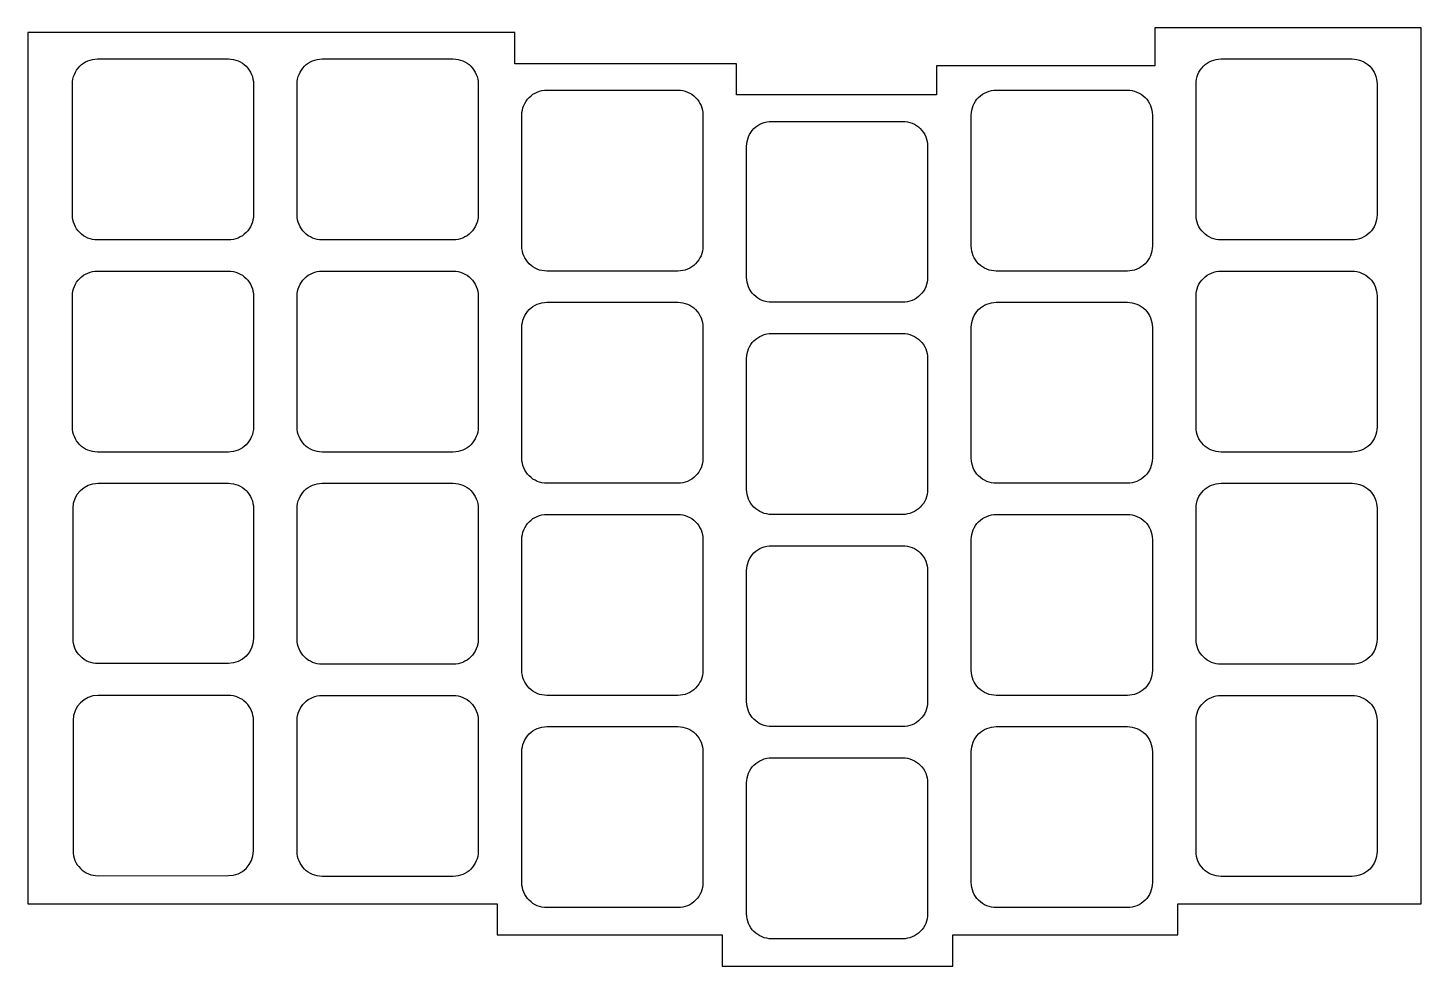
# Model space of a CAD drawing. Header units: millimetres. Extents: x 76 to 188, y 48 to 124.
import ezdxf

# ---------------------------------------------------------------- set-up
doc = ezdxf.new("R2010")
doc.units = ezdxf.units.MM
doc.layers.get('0').update_dxf_attribs({"linetype": 'CONTINUOUS'})

msp = doc.modelspace()

# ---------------------------------------------------------------- linework, layer by layer
msp.add_lwpolyline([(76.5, 53.5), (114.1, 53.5), (114.1, 51), (132.1, 51), (132.1, 48.5), (150.6, 48.5), (150.6, 51), (168.6, 51), (168.6, 53.5), (188.1, 53.5), (188.1, 123.68), (166.78, 123.68), (166.78, 120.65), (149.28, 120.65), (149.28, 118.32), (133.25, 118.32), (133.25, 120.8), (115.5, 120.8), (115.5, 123.3), (76.5, 123.3)], close=True)
for points in [[(80.07, 108.69), (80.07, 119.19, -0.414214), (82.07, 121.19), (92.57, 121.19, -0.414214), (94.57, 119.19), (94.57, 108.69, -0.414214), (92.57, 106.69), (82.07, 106.69, -0.414214)], [(110.57, 106.69), (100.07, 106.69, -0.414214), (98.07, 108.69), (98.07, 119.19, -0.414214), (100.07, 121.19), (110.57, 121.19, -0.414214), (112.57, 119.19), (112.57, 108.69, -0.414214)], [(170.07, 108.69), (170.07, 119.19, -0.414214), (172.07, 121.19), (182.57, 121.19, -0.414214), (184.57, 119.19), (184.57, 108.69, -0.414214), (182.57, 106.69), (172.07, 106.69, -0.414214)], [(118.07, 118.69), (128.57, 118.69, -0.414214), (130.57, 116.69), (130.57, 106.19, -0.414214), (128.57, 104.19), (118.07, 104.19, -0.414214), (116.07, 106.19), (116.07, 116.69, -0.414214)], [(164.57, 104.19), (154.07, 104.19, -0.414214), (152.07, 106.19), (152.07, 116.69, -0.414214), (154.07, 118.69), (164.57, 118.69, -0.414214), (166.57, 116.69), (166.57, 106.19, -0.414214)], [(134.07, 103.69), (134.07, 114.19, -0.414214), (136.07, 116.19), (146.57, 116.19, -0.414214), (148.57, 114.19), (148.57, 103.69, -0.414214), (146.57, 101.69), (136.07, 101.69, -0.414214)], [(80.07, 91.69), (80.07, 102.19, -0.414214), (82.07, 104.19), (92.57, 104.19, -0.414214), (94.57, 102.19), (94.57, 91.69, -0.414214), (92.57, 89.69), (82.07, 89.69, -0.414214)], [(100.07, 104.19), (110.57, 104.19, -0.414214), (112.57, 102.19), (112.57, 91.69, -0.414214), (110.57, 89.69), (100.07, 89.69, -0.414214), (98.07, 91.69), (98.07, 102.19, -0.414214)], [(184.57, 102.19), (184.57, 91.69, -0.414214), (182.57, 89.69), (172.07, 89.69, -0.414214), (170.07, 91.69), (170.07, 102.19, -0.414214), (172.07, 104.19), (182.57, 104.19, -0.414214)], [(130.57, 99.69), (130.57, 89.19, -0.414214), (128.57, 87.19), (118.07, 87.19, -0.414214), (116.07, 89.19), (116.07, 99.69, -0.414214), (118.07, 101.69), (128.57, 101.69, -0.414214)], [(152.07, 89.19), (152.07, 99.69, -0.414214), (154.07, 101.69), (164.57, 101.69, -0.414214), (166.57, 99.69), (166.57, 89.19, -0.414214), (164.57, 87.19), (154.07, 87.19, -0.414214)], [(134.07, 86.69), (134.07, 97.19, -0.414214), (136.07, 99.19), (146.57, 99.19, -0.414214), (148.57, 97.19), (148.57, 86.69, -0.414214), (146.57, 84.69), (136.07, 84.69, -0.414214)], [(94.57, 85.19), (94.57, 74.75, -0.414161), (92.57, 72.75), (82.12, 72.74, -0.414316), (80.12, 74.74), (80.12, 85.19, -0.414163), (82.12, 87.19), (92.57, 87.19, -0.414214)], [(98.07, 74.69), (98.07, 85.19, -0.414214), (100.07, 87.19), (110.57, 87.19, -0.414214), (112.57, 85.19), (112.57, 74.69, -0.414214), (110.57, 72.69), (100.07, 72.69, -0.414214)], [(184.57, 85.19), (184.57, 74.69, -0.414214), (182.57, 72.69), (172.07, 72.69, -0.414214), (170.07, 74.69), (170.07, 85.19, -0.414214), (172.07, 87.19), (182.57, 87.19, -0.414214)], [(118.07, 84.69), (128.57, 84.69, -0.414214), (130.57, 82.69), (130.57, 72.19, -0.414214), (128.57, 70.19), (118.07, 70.19, -0.414214), (116.07, 72.19), (116.07, 82.69, -0.414214)], [(166.57, 82.69), (166.57, 72.19, -0.414214), (164.57, 70.19), (154.07, 70.19, -0.414214), (152.07, 72.19), (152.07, 82.69, -0.414214), (154.07, 84.69), (164.57, 84.69, -0.414214)], [(148.57, 80.19), (148.57, 69.69, -0.414214), (146.57, 67.69), (136.07, 67.69, -0.414214), (134.07, 69.69), (134.07, 80.19, -0.414214), (136.07, 82.19), (146.57, 82.19, -0.414214)], [(82.12, 70.19, 0.414163), (80.12, 68.19), (80.12, 57.74, 0.414316), (82.12, 55.74), (92.57, 55.75, 0.414161), (94.57, 57.75), (94.57, 68.19, 0.414214), (92.57, 70.19)], [(110.57, 55.69), (100.07, 55.69, -0.414214), (98.07, 57.69), (98.07, 68.19, -0.414214), (100.07, 70.19), (110.57, 70.19, -0.414214), (112.57, 68.19), (112.57, 57.69, -0.414214)], [(184.57, 68.19), (184.57, 57.69, -0.414214), (182.57, 55.69), (172.07, 55.69, -0.414214), (170.07, 57.69), (170.07, 68.19, -0.414214), (172.07, 70.19), (182.57, 70.19, -0.414214)], [(130.57, 65.69), (130.57, 55.19, -0.414214), (128.57, 53.19), (118.07, 53.19, -0.414214), (116.07, 55.19), (116.07, 65.69, -0.414214), (118.07, 67.69), (128.57, 67.69, -0.414214)], [(154.07, 67.69), (164.57, 67.69, -0.414214), (166.57, 65.69), (166.57, 55.19, -0.414214), (164.57, 53.19), (154.07, 53.19, -0.414214), (152.07, 55.19), (152.07, 65.69, -0.414214)], [(136.07, 65.19), (146.57, 65.19, -0.414214), (148.57, 63.19), (148.57, 52.69, -0.414214), (146.57, 50.69), (136.07, 50.69, -0.414214), (134.07, 52.69), (134.07, 63.19, -0.414214)]]:
    msp.add_lwpolyline(points, format="xyb", close=True)

doc.saveas('drawing.dxf')
